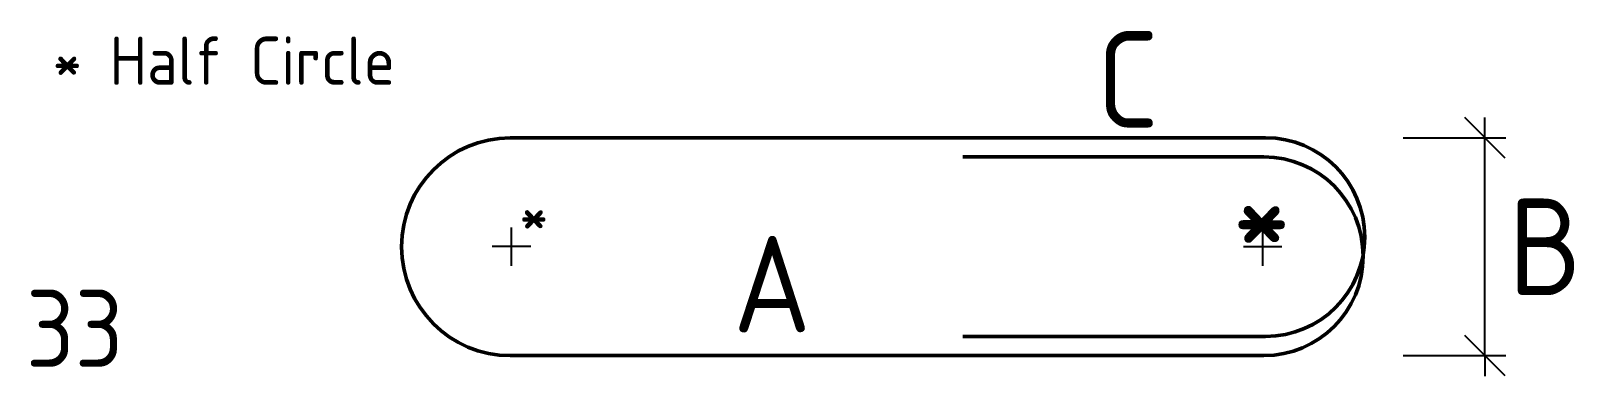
# Model space of a CAD drawing. Extents: x 234219 to 234619, y -44393 to -44303.
import ezdxf
from ezdxf.enums import TextEntityAlignment as Align

# ---------------------------------------------------------------- set-up
doc = ezdxf.new("R2010")
doc.units = 0
doc.layers.add('posedit.mtr.bar', color=7, linetype='Continuous', lineweight=50)
doc.layers.add('posedit.mtr.hidden', color=144, linetype='Continuous', plot=False)
doc.layers.add('posedit.mtr.lenght', color=183, linetype='Continuous')
doc.layers.add('posedit.mtr.text', color=3, linetype='Continuous')
doc.styles.add('posedit.ISOCPEUR', font='isocpeur.ttf', dxfattribs={"width": 0.9})

msp = doc.modelspace()

# ---------------------------------------------------------------- linework, layer by layer
at = {"layer": 'posedit.mtr.bar'}
for p, q in [((234343.19, -44330.9), (234539.24, -44330.9)), ((234460.67, -44335.84), (234538.81, -44335.84)), ((234460.67, -44382.35), (234539.24, -44382.35)), ((234343.19, -44387.34), (234538.81, -44387.34))]:
    msp.add_line(p, q, dxfattribs=at)
for centre, radius, start, end in [((234343.19, -44359.12), 28.22, 90, 270), ((234539.24, -44356.63), 25.73, 270, 90), ((234538.81, -44361.59), 25.75, 270, 90)]:
    msp.add_arc(centre, radius, start, end, dxfattribs=at)
at = {"layer": 'posedit.mtr.lenght'}
for p, q in [((234601.43, -44336.15), (234590.93, -44325.65)), ((234596.18, -44330.9), (234596.18, -44325.6)), ((234574.97, -44330.9), (234601.57, -44330.9)), ((234596.18, -44387.34), (234596.18, -44330.9)), ((234343.52, -44364.1), (234343.52, -44354.1)), ((234538.48, -44364.1), (234538.48, -44354.1)), ((234348.52, -44359.1), (234338.52, -44359.1)), ((234533.48, -44359.1), (234543.48, -44359.1)), ((234601.43, -44392.59), (234590.93, -44382.09)), ((234574.97, -44387.34), (234601.61, -44387.34)), ((234596.18, -44387.34), (234596.18, -44392.65))]:
    msp.add_line(p, q, dxfattribs=at)
for points in [[(234323.49, -44338.91, 0, 4, 0), (234331.94, -44347.43, 0, 0, 0), (234343.52, -44359.1, 0, 0, 0)], [(234554.86, -44342.59, 0, 4, 0), (234546.41, -44351.11, 0, 0, 0), (234538.48, -44359.1, 0, 0, 0)]]:
    msp.add_lwpolyline(points, format="xyseb", dxfattribs=at)

# ---------------------------------------------------------------- texts
at = {"layer": 'posedit.mtr.hidden', "color": 144, "style": 'posedit.ISOCPEUR', "width": 0.9}
msp.add_text('33', height=20, dxfattribs=at).set_placement((234217.48, -44390.3))
at = {"layer": 'posedit.mtr.text', "style": 'posedit.ISOCPEUR', "width": 0.9}
for s, height, p in [('* Half Circle', 12.5, (234224.4, -44310.91)), ('*', 25, (234530.57, -44350.72)), ('*', 12.5, (234345.48, -44350.72))]:
    msp.add_text(s, height=height, dxfattribs=at).set_placement(p, align=Align.MIDDLE_LEFT)
for tag, p in [('C', (234503.48, -44315.78)), ('A', (234411.14, -44368.81))]:
    msp.add_attdef(tag, text='', height=25, dxfattribs=at).set_placement(p, align=Align.MIDDLE_CENTER)
msp.add_attdef('B', text='', height=25, dxfattribs=at).set_placement((234602.23, -44359.12), align=Align.MIDDLE_LEFT)

doc.saveas('drawing.dxf')
